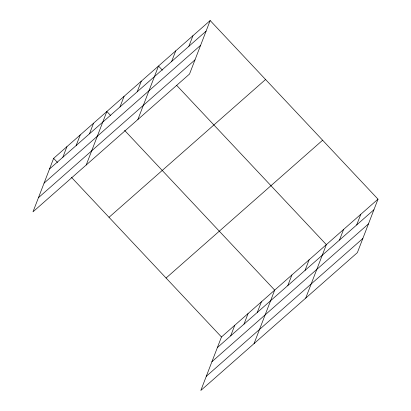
<?xml version="1.0" encoding="UTF-8"?>
<svg xmlns="http://www.w3.org/2000/svg" width="411" height="411" viewBox="0 0 411 411"><rect width="100%" height="100%" fill="white"/><g stroke="black" fill="none" stroke-linecap="round" stroke-linejoin="round"><path stroke-width="0.62" d="M210.17 20.55L53.63 158.358L32.998 211.835L189.533 74.026L210.17 20.55L378.002 199.165L357.37 252.642L200.83 390.45L221.467 336.974L378.002 199.165M62.847 157.243L66.936 146.645M76.153 145.53L80.243 134.931M89.459 133.816L93.549 123.218M86.218 164.981L106.855 111.504L110.749 115.65M119.981 106.942L124.071 96.344M137.202 91.787L141.292 81.188M137.875 119.503L158.512 66.027L162.407 70.173M171.639 61.465L175.728 50.866M188.86 46.309L192.949 35.711M230.684 335.859L234.773 325.26M243.99 324.145L248.08 313.547M257.296 312.432L261.386 301.833M254.055 343.596L274.692 290.12L124.595 130.385M287.818 285.558L291.908 274.959M305.039 270.402L309.129 259.798M305.712 298.119L326.349 244.643L176.684 85.37M339.476 240.081L343.565 229.482M356.697 224.925L360.786 214.326M49.541 168.957L206.075 31.149M44.08 183.106L200.619 45.297M38.454 197.686L194.994 59.878M109.018 217.301L265.552 79.493M166.08 278.031L322.62 140.223M217.378 347.572L373.912 209.764M211.917 361.721L368.456 223.913M206.291 376.301L362.831 238.493M53.63 158.358L57.525 162.504M71.37 177.239L221.467 336.974"/></g></svg>
